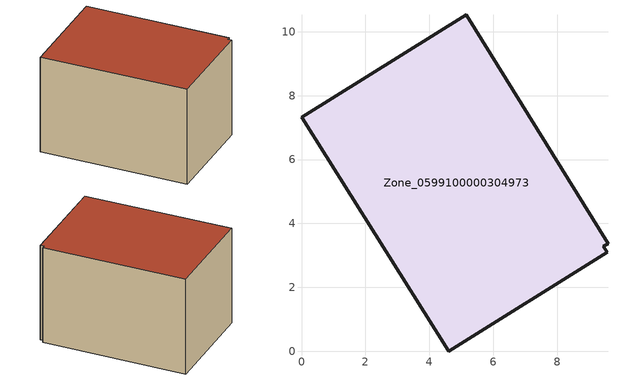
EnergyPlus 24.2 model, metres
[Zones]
Zone_0599100000304973
 floor ground (C_G): 0,7.32 5.15,10.53 9.59,3.37 9.45,3.28 9.57,3.09 4.61,0 z0
 wall outside (C_F): 5.15,10.53 0,7.32 4.61,0 9.57,3.09 9.45,3.28 9.59,3.37 5.15,10.53 z0:5.85
 roof outside (C_R): 0,7.32 4.61,0 9.57,3.09 9.45,3.28 9.59,3.37 5.15,10.53 z5.85
[BUILDING]
Pand.0599100000304973: North Axis=0; Terrain=City; Loads Convergence Tolerance Value=0.04; Temperature Convergence Tolerance Value=0.4; Solar Distribution=FullExterior; Maximum Number of Warmup Days=25; Minimum Number of Warmup Days=1
[Site:Location]
Rotterdam.The.Hague.AP_ZH_NLD Design_Conditions: Latitude=51.96; Longitude=4.45; Time Zone=1; Elevation=-4.5
[SITE:GROUNDTEMPERATURE:BUILDINGSURFACE]
18, 18, 18, 18, 18, 18, 18, 18, 18, 18, 18, 18
[MATERIAL] Thermal Absorptance=0.9; Solar Absorptance=0.7; Visible Absorptance=0.7
Name | Roughness | Thickness | Conductivity | Density | Specific Heat
G.TI.1965-1974 | MediumSmooth | 0.15 | 0.882353 | 540 | 1210
F.TI.1965-1974 | Rough | 0.3 | 0.697674 | 1920 | 840
R.TI.1965-1974 | MediumRough | 0.2 | 0.232558 | 1500 | 1000
[CONSTRUCTION]
C_G: G.TI.1965-1974
C_F: F.TI.1965-1974
C_R: R.TI.1965-1974
[ZONE]
Zone_0599100000304973: Type=1; Multiplier=1; Ceiling Height=Autocalculate; Volume=Autocalculate; Floor Area=autocalculate; Part of Total Floor Area=Yes
[ZONEINFILTRATION:DESIGNFLOWRATE]
Infil_Zone_0599100000304973: Zone or ZoneList or Space or SpaceList=Zone_0599100000304973; Schedule=AlwaysOn; Design Flow Rate Calculation Method=Flow/Area; Flow Rate per Floor Area=0.003; Constant Term Coefficient=1; Temperature Term Coefficient=0; Velocity Term Coefficient=0; Velocity Squared Term Coefficient=0
[HVACTEMPLATE:ZONE:IDEALLOADSAIRSYSTEM]
Zone_0599100000304973: Maximum Heating Supply Air Temperature=50; Minimum Cooling Supply Air Temperature=13; Maximum Heating Supply Air Humidity Ratio=0.0156; Minimum Cooling Supply Air Humidity Ratio=0.0077; Heating Limit=NoLimit; Cooling Limit=NoLimit; Dehumidification Control Type=ConstantSensibleHeatRatio; Cooling Sensible Heat Ratio=0.7; Dehumidification Setpoint=60; Humidification Control Type=None; Humidification Setpoint=30; Outdoor Air Method=None; Outdoor Air Flow Rate per Person=0.00944; Outdoor Air Flow Rate per Zone Floor Area=0; Outdoor Air Flow Rate per Zone=0; Demand Controlled Ventilation Type=None; Outdoor Air Economizer Type=NoEconomizer; Heat Recovery Type=None; Sensible Heat Recovery Effectiveness=0.7; Latent Heat Recovery Effectiveness=0.65
[ZONECONTROL:THERMOSTAT]
ThermostatControl_Zone_0599100000304973: Zone or ZoneList=Zone_0599100000304973; Control Type Schedule=DualSetpointControlType; Control 1=Thermostat_Zone_0599100000304973; Temperature Difference Between Cutout And Setpoint=0
[THERMOSTATSETPOINT:DUALSETPOINT]
Thermostat_Zone_0599100000304973: Heating Setpoint Temperature Schedule=HeatingSetpoint_Zone_0599100000304973; Cooling Setpoint Temperature Schedule=CoolingSetpoint_Zone_0599100000304973
[SCHEDULE:COMPACT]
HeatingSetpoint_Zone_0599100000304973: Through: 12/31, For: AllDays, Until: 24:00, 21
CoolingSetpoint_Zone_0599100000304973: Through: 12/31, For: AllDays, Until: 24:00, 24
DualSetpointControlType: Through: 12/31, For: AllDays, Until: 24:00, 4
AlwaysOn: Through: 12/31, For: AllDays, Until: 24:00, 1
